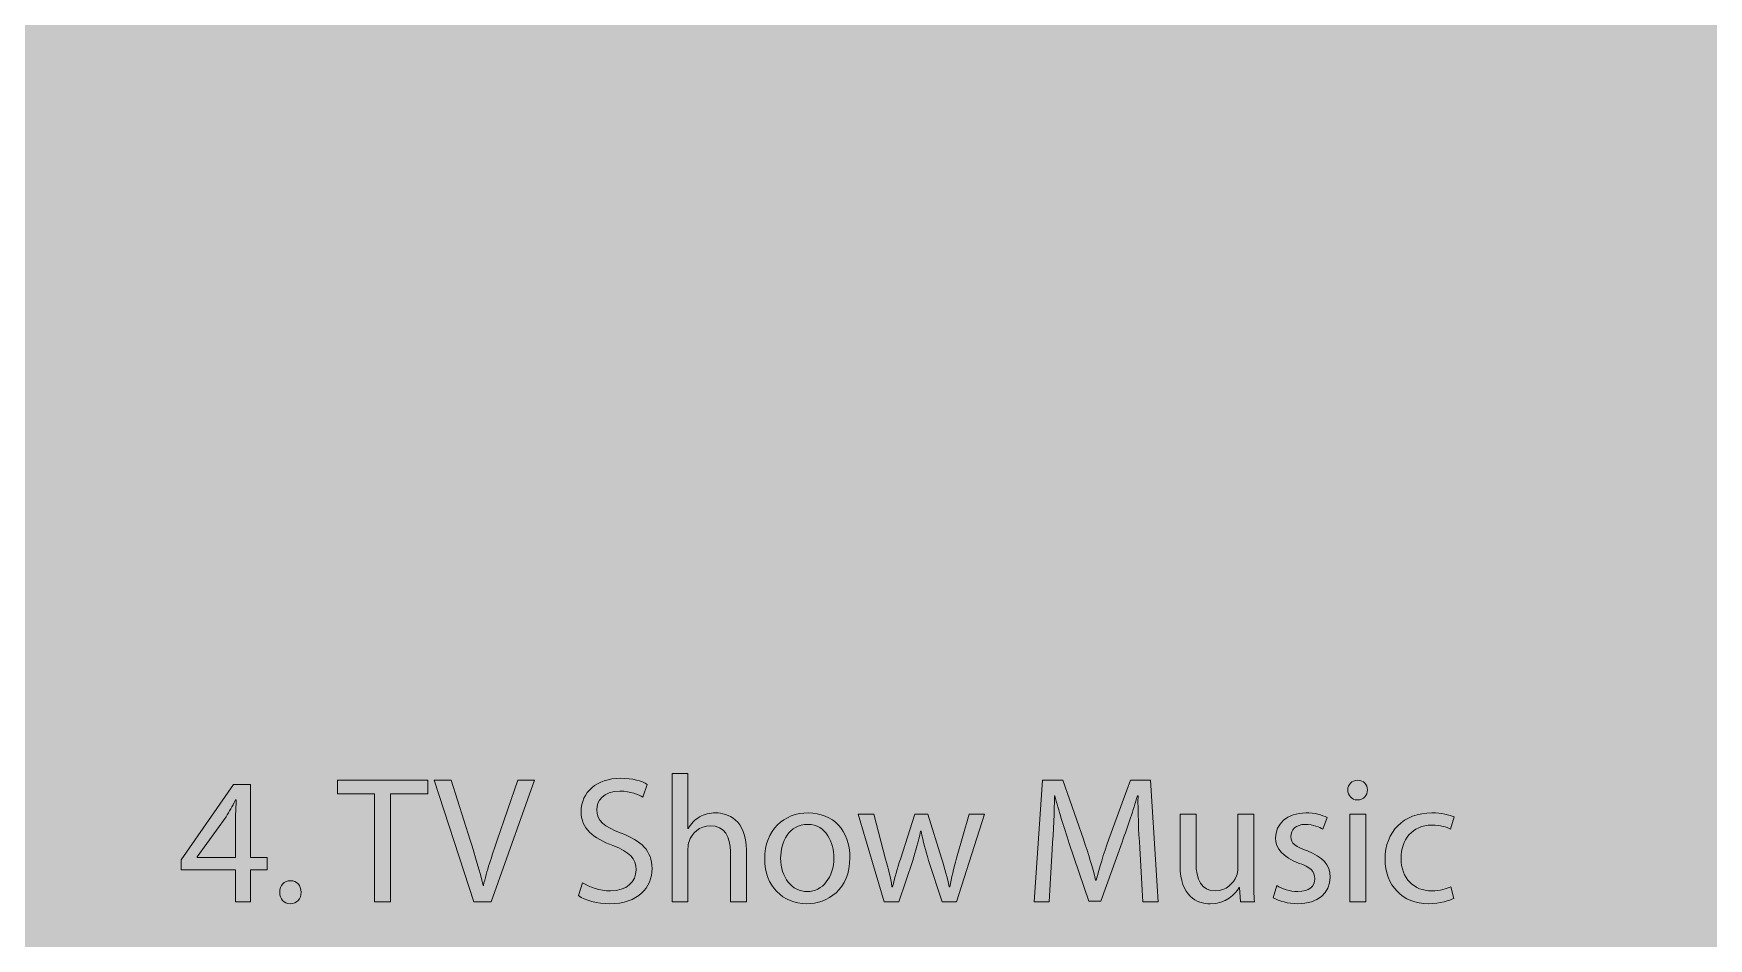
# Model space of a CAD drawing. Header units: centimetres. Extents: x -16.81 to -14.54, y 1.61 to 2.77.
# Drawn here: x -15.5339 to -15.4488, y 2.5138 to 2.5598 of the extents above; entities that cross this region are included whole.
import ezdxf

# ---------------------------------------------------------------- set-up
doc = ezdxf.new("R2010")
doc.units = ezdxf.units.CM
doc.header["$MEASUREMENT"] = 0
doc.layers.add('0TEXT', color=7, linetype='Continuous', lineweight=0)
doc.layers.add('EXP HATCH', color=7, linetype='Continuous', lineweight=0)

# ---------------------------------------------------------------- blocks, each defined once
blk = doc.blocks.new('Block_175')
at = {"layer": '0TEXT', "true_color": 0x333333, "transparency": 33554687}
h = blk.add_hatch(color=250, dxfattribs=at)
h.dxf.hatch_style = 2
edge = h.paths.add_edge_path()
edge.add_spline(control_points=[(-15.5236, 2.517951), (-15.5236, 2.517951), (-15.5236, 2.51995), (-15.5236, 2.51995), (-15.5236, 2.52026), (-15.523583, 2.52057), (-15.523566, 2.52088), (-15.523566, 2.52088), (-15.5236, 2.52088), (-15.5236, 2.52088), (-15.523773, 2.520535), (-15.523928, 2.520294), (-15.524083, 2.520018), (-15.524083, 2.520018), (-15.525547, 2.517986), (-15.525547, 2.517986), (-15.525547, 2.517986), (-15.525547, 2.517951), (-15.525547, 2.517951), (-15.525547, 2.517951), (-15.5236, 2.517951), (-15.5236, 2.517951)], knot_values=[0, 0, 0, 0, 1, 1, 1, 2, 2, 2, 3, 3, 3, 4, 4, 4, 5, 5, 5, 6, 6, 6, 7, 7, 7, 7], degree=3, periodic=0)
edge = h.paths.add_edge_path()
edge.add_spline(control_points=[(-15.5236, 2.515712), (-15.5236, 2.515712), (-15.5236, 2.517331), (-15.5236, 2.517331), (-15.5236, 2.517331), (-15.526356, 2.517331), (-15.526356, 2.517331), (-15.526356, 2.517331), (-15.526356, 2.517848), (-15.526356, 2.517848), (-15.526356, 2.517848), (-15.523704, 2.521672), (-15.523704, 2.521672), (-15.523704, 2.521672), (-15.522842, 2.521672), (-15.522842, 2.521672), (-15.522842, 2.521672), (-15.522842, 2.517951), (-15.522842, 2.517951), (-15.522842, 2.517951), (-15.521998, 2.517951), (-15.521998, 2.517951), (-15.521998, 2.517951), (-15.521998, 2.517331), (-15.521998, 2.517331), (-15.521998, 2.517331), (-15.522842, 2.517331), (-15.522842, 2.517331), (-15.522842, 2.517331), (-15.522842, 2.515712), (-15.522842, 2.515712), (-15.522842, 2.515712), (-15.5236, 2.515712), (-15.5236, 2.515712)], knot_values=[0, 0, 0, 0, 1, 1, 1, 2, 2, 2, 3, 3, 3, 4, 4, 4, 5, 5, 5, 6, 6, 6, 7, 7, 7, 8, 8, 8, 9, 9, 9, 10, 10, 10, 11, 11, 11, 11], degree=3, periodic=0)
h = blk.add_hatch(color=250, dxfattribs=at)
h.dxf.hatch_style = 2
edge = h.paths.add_edge_path()
edge.add_spline(control_points=[(-15.516555, 2.52119), (-15.516555, 2.52119), (-15.518433, 2.52119), (-15.518433, 2.52119), (-15.518433, 2.52119), (-15.518433, 2.521879), (-15.518433, 2.521879), (-15.518433, 2.521879), (-15.513851, 2.521879), (-15.513851, 2.521879), (-15.513851, 2.521879), (-15.513851, 2.52119), (-15.513851, 2.52119), (-15.513851, 2.52119), (-15.515745, 2.52119), (-15.515745, 2.52119), (-15.515745, 2.52119), (-15.515745, 2.515712), (-15.515745, 2.515712), (-15.515745, 2.515712), (-15.516555, 2.515712), (-15.516555, 2.515712), (-15.516555, 2.515712), (-15.516555, 2.52119), (-15.516555, 2.52119)], knot_values=[0, 0, 0, 0, 1, 1, 1, 2, 2, 2, 3, 3, 3, 4, 4, 4, 5, 5, 5, 6, 6, 6, 7, 7, 7, 8, 8, 8, 8], degree=3, periodic=0)
h = blk.add_hatch(color=250, dxfattribs=at)
h.dxf.hatch_style = 2
edge = h.paths.add_edge_path()
edge.add_spline(control_points=[(-15.511508, 2.515712), (-15.511508, 2.515712), (-15.513523, 2.521879), (-15.513523, 2.521879), (-15.513523, 2.521879), (-15.512662, 2.521879), (-15.512662, 2.521879), (-15.512662, 2.521879), (-15.511697, 2.518847), (-15.511697, 2.518847), (-15.511439, 2.51802), (-15.511198, 2.517262), (-15.511043, 2.516539), (-15.511043, 2.516539), (-15.511026, 2.516539), (-15.511026, 2.516539), (-15.510853, 2.517262), (-15.510595, 2.51802), (-15.510319, 2.518847), (-15.510319, 2.518847), (-15.509269, 2.521879), (-15.509269, 2.521879), (-15.509269, 2.521879), (-15.508425, 2.521879), (-15.508425, 2.521879), (-15.508425, 2.521879), (-15.510629, 2.515712), (-15.510629, 2.515712), (-15.510629, 2.515712), (-15.511508, 2.515712), (-15.511508, 2.515712)], knot_values=[0, 0, 0, 0, 1, 1, 1, 2, 2, 2, 3, 3, 3, 4, 4, 4, 5, 5, 5, 6, 6, 6, 7, 7, 7, 8, 8, 8, 9, 9, 9, 10, 10, 10, 10], degree=3, periodic=0)
h = blk.add_hatch(color=250, dxfattribs=at)
h.dxf.hatch_style = 2
edge = h.paths.add_edge_path()
edge.add_spline(control_points=[(-15.505996, 2.516677), (-15.505634, 2.51647), (-15.505117, 2.516263), (-15.504566, 2.516263), (-15.503757, 2.516263), (-15.503274, 2.516711), (-15.503274, 2.517331), (-15.503274, 2.517917), (-15.503601, 2.518227), (-15.504446, 2.518572), (-15.505445, 2.518916), (-15.506065, 2.519433), (-15.506065, 2.520294), (-15.506065, 2.521259), (-15.505272, 2.521982), (-15.504067, 2.521982), (-15.503446, 2.521982), (-15.502981, 2.521844), (-15.502706, 2.521672), (-15.502706, 2.521672), (-15.50293, 2.521018), (-15.50293, 2.521018), (-15.503136, 2.521155), (-15.50355, 2.521328), (-15.504101, 2.521328), (-15.504945, 2.521328), (-15.505272, 2.520811), (-15.505272, 2.520397), (-15.505272, 2.519812), (-15.504893, 2.519536), (-15.504032, 2.519192), (-15.502999, 2.518813), (-15.502465, 2.518296), (-15.502465, 2.5174), (-15.502465, 2.516436), (-15.503171, 2.515609), (-15.504618, 2.515609), (-15.505221, 2.515609), (-15.505875, 2.515781), (-15.506203, 2.516022), (-15.506203, 2.516022), (-15.505996, 2.516677), (-15.505996, 2.516677)], knot_values=[0, 0, 0, 0, 1, 1, 1, 2, 2, 2, 3, 3, 3, 4, 4, 4, 5, 5, 5, 6, 6, 6, 7, 7, 7, 8, 8, 8, 9, 9, 9, 10, 10, 10, 11, 11, 11, 12, 12, 12, 13, 13, 13, 14, 14, 14, 14], degree=3, periodic=0)
h = blk.add_hatch(color=250, dxfattribs=at)
h.dxf.hatch_style = 2
edge = h.paths.add_edge_path()
edge.add_spline(control_points=[(-15.501448, 2.522223), (-15.501448, 2.522223), (-15.500639, 2.522223), (-15.500639, 2.522223), (-15.500639, 2.522223), (-15.500639, 2.519433), (-15.500639, 2.519433), (-15.500639, 2.519433), (-15.500621, 2.519433), (-15.500621, 2.519433), (-15.500501, 2.519674), (-15.500294, 2.519881), (-15.500053, 2.520018), (-15.499812, 2.520156), (-15.499536, 2.520225), (-15.499226, 2.520225), (-15.498641, 2.520225), (-15.497676, 2.519881), (-15.497676, 2.51833), (-15.497676, 2.51833), (-15.497676, 2.515712), (-15.497676, 2.515712), (-15.497676, 2.515712), (-15.498486, 2.515712), (-15.498486, 2.515712), (-15.498486, 2.515712), (-15.498486, 2.518261), (-15.498486, 2.518261), (-15.498486, 2.518985), (-15.498761, 2.519571), (-15.499519, 2.519571), (-15.500036, 2.519571), (-15.500449, 2.519192), (-15.500587, 2.518778), (-15.500639, 2.518675), (-15.500639, 2.518537), (-15.500639, 2.518399), (-15.500639, 2.518399), (-15.500639, 2.515712), (-15.500639, 2.515712), (-15.500639, 2.515712), (-15.501448, 2.515712), (-15.501448, 2.515712), (-15.501448, 2.515712), (-15.501448, 2.522223), (-15.501448, 2.522223)], knot_values=[0, 0, 0, 0, 1, 1, 1, 2, 2, 2, 3, 3, 3, 4, 4, 4, 5, 5, 5, 6, 6, 6, 7, 7, 7, 8, 8, 8, 9, 9, 9, 10, 10, 10, 11, 11, 11, 12, 12, 12, 13, 13, 13, 14, 14, 14, 15, 15, 15, 15], degree=3, periodic=0)
h = blk.add_hatch(color=250, dxfattribs=at)
h.dxf.hatch_style = 2
edge = h.paths.add_edge_path()
edge.add_spline(control_points=[(-15.477712, 2.518434), (-15.477763, 2.519295), (-15.477815, 2.520329), (-15.477798, 2.521086), (-15.477798, 2.521086), (-15.477832, 2.521086), (-15.477832, 2.521086), (-15.478039, 2.520363), (-15.478297, 2.519605), (-15.478607, 2.518744), (-15.478607, 2.518744), (-15.479693, 2.515747), (-15.479693, 2.515747), (-15.479693, 2.515747), (-15.480295, 2.515747), (-15.480295, 2.515747), (-15.480295, 2.515747), (-15.481294, 2.518675), (-15.481294, 2.518675), (-15.481587, 2.519571), (-15.481828, 2.520363), (-15.482018, 2.521086), (-15.482018, 2.521086), (-15.482035, 2.521086), (-15.482035, 2.521086), (-15.482052, 2.520329), (-15.482087, 2.519295), (-15.482156, 2.518365), (-15.482156, 2.518365), (-15.482311, 2.515712), (-15.482311, 2.515712), (-15.482311, 2.515712), (-15.483069, 2.515712), (-15.483069, 2.515712), (-15.483069, 2.515712), (-15.482638, 2.521879), (-15.482638, 2.521879), (-15.482638, 2.521879), (-15.481622, 2.521879), (-15.481622, 2.521879), (-15.481622, 2.521879), (-15.480571, 2.518882), (-15.480571, 2.518882), (-15.480313, 2.518124), (-15.480106, 2.517469), (-15.479951, 2.516815), (-15.479951, 2.516815), (-15.479916, 2.516815), (-15.479916, 2.516815), (-15.479761, 2.517435), (-15.479555, 2.518124), (-15.479279, 2.518882), (-15.479279, 2.518882), (-15.478177, 2.521879), (-15.478177, 2.521879), (-15.478177, 2.521879), (-15.47716, 2.521879), (-15.47716, 2.521879), (-15.47716, 2.521879), (-15.476781, 2.515712), (-15.476781, 2.515712), (-15.476781, 2.515712), (-15.477557, 2.515712), (-15.477557, 2.515712), (-15.477557, 2.515712), (-15.477712, 2.518434), (-15.477712, 2.518434)], knot_values=[0, 0, 0, 0, 1, 1, 1, 2, 2, 2, 3, 3, 3, 4, 4, 4, 5, 5, 5, 6, 6, 6, 7, 7, 7, 8, 8, 8, 9, 9, 9, 10, 10, 10, 11, 11, 11, 12, 12, 12, 13, 13, 13, 14, 14, 14, 15, 15, 15, 16, 16, 16, 17, 17, 17, 18, 18, 18, 19, 19, 19, 20, 20, 20, 21, 21, 21, 22, 22, 22, 22], degree=3, periodic=0)
h = blk.add_hatch(color=250, dxfattribs=at)
h.dxf.hatch_style = 2
edge = h.paths.add_edge_path()
edge.add_spline(control_points=[(-15.467049, 2.515712), (-15.467049, 2.515712), (-15.467049, 2.520156), (-15.467049, 2.520156), (-15.467049, 2.520156), (-15.466239, 2.520156), (-15.466239, 2.520156), (-15.466239, 2.520156), (-15.466239, 2.515712), (-15.466239, 2.515712), (-15.466239, 2.515712), (-15.467049, 2.515712), (-15.467049, 2.515712)], knot_values=[0, 0, 0, 0, 1, 1, 1, 2, 2, 2, 3, 3, 3, 4, 4, 4, 4], degree=3, periodic=0)
edge = h.paths.add_edge_path()
edge.add_spline(control_points=[(-15.466153, 2.521396), (-15.466153, 2.521121), (-15.466343, 2.52088), (-15.46667, 2.52088), (-15.466946, 2.52088), (-15.467152, 2.521121), (-15.467152, 2.521396), (-15.467152, 2.521672), (-15.466946, 2.521879), (-15.466653, 2.521879), (-15.466343, 2.521879), (-15.466153, 2.521672), (-15.466153, 2.521396)], knot_values=[0, 0, 0, 0, 1, 1, 1, 2, 2, 2, 3, 3, 3, 4, 4, 4, 4], degree=3, periodic=0)
h = blk.add_hatch(color=250, dxfattribs=at)
h.dxf.hatch_style = 2
edge = h.paths.add_edge_path()
edge.add_spline(control_points=[(-15.495936, 2.517917), (-15.495936, 2.516952), (-15.495368, 2.516229), (-15.494575, 2.516229), (-15.493817, 2.516229), (-15.493232, 2.516952), (-15.493232, 2.517951), (-15.493232, 2.518675), (-15.493611, 2.519639), (-15.494558, 2.519639), (-15.495523, 2.519639), (-15.495936, 2.518744), (-15.495936, 2.517917)], knot_values=[0, 0, 0, 0, 1, 1, 1, 2, 2, 2, 3, 3, 3, 4, 4, 4, 4], degree=3, periodic=0)
edge = h.paths.add_edge_path()
edge.add_spline(control_points=[(-15.492422, 2.517951), (-15.492422, 2.516332), (-15.493542, 2.515609), (-15.494627, 2.515609), (-15.495816, 2.515609), (-15.496746, 2.516504), (-15.496746, 2.517882), (-15.496746, 2.519364), (-15.495764, 2.520225), (-15.494541, 2.520225), (-15.493266, 2.520225), (-15.492422, 2.519329), (-15.492422, 2.517951)], knot_values=[0, 0, 0, 0, 1, 1, 1, 2, 2, 2, 3, 3, 3, 4, 4, 4, 4], degree=3, periodic=0)
h = blk.add_hatch(color=250, dxfattribs=at)
h.dxf.hatch_style = 2
edge = h.paths.add_edge_path()
edge.add_spline(control_points=[(-15.491199, 2.520156), (-15.491199, 2.520156), (-15.490613, 2.517882), (-15.490613, 2.517882), (-15.490476, 2.5174), (-15.490355, 2.516952), (-15.490286, 2.51647), (-15.490286, 2.51647), (-15.490252, 2.51647), (-15.490252, 2.51647), (-15.490148, 2.516918), (-15.490011, 2.5174), (-15.489856, 2.517882), (-15.489856, 2.517882), (-15.489132, 2.520156), (-15.489132, 2.520156), (-15.489132, 2.520156), (-15.48846, 2.520156), (-15.48846, 2.520156), (-15.48846, 2.520156), (-15.487771, 2.517917), (-15.487771, 2.517917), (-15.487599, 2.5174), (-15.487478, 2.516918), (-15.487375, 2.51647), (-15.487375, 2.51647), (-15.487358, 2.51647), (-15.487358, 2.51647), (-15.487272, 2.516918), (-15.487151, 2.5174), (-15.487013, 2.517917), (-15.487013, 2.517917), (-15.486376, 2.520156), (-15.486376, 2.520156), (-15.486376, 2.520156), (-15.485584, 2.520156), (-15.485584, 2.520156), (-15.485584, 2.520156), (-15.487013, 2.515712), (-15.487013, 2.515712), (-15.487013, 2.515712), (-15.487737, 2.515712), (-15.487737, 2.515712), (-15.487737, 2.515712), (-15.488426, 2.517814), (-15.488426, 2.517814), (-15.488581, 2.51833), (-15.488701, 2.518744), (-15.488805, 2.519295), (-15.488805, 2.519295), (-15.488839, 2.519295), (-15.488839, 2.519295), (-15.488943, 2.518744), (-15.48908, 2.518296), (-15.489235, 2.517814), (-15.489235, 2.517814), (-15.489942, 2.515712), (-15.489942, 2.515712), (-15.489942, 2.515712), (-15.490682, 2.515712), (-15.490682, 2.515712), (-15.490682, 2.515712), (-15.492009, 2.520156), (-15.492009, 2.520156), (-15.492009, 2.520156), (-15.491199, 2.520156), (-15.491199, 2.520156)], knot_values=[0, 0, 0, 0, 1, 1, 1, 2, 2, 2, 3, 3, 3, 4, 4, 4, 5, 5, 5, 6, 6, 6, 7, 7, 7, 8, 8, 8, 9, 9, 9, 10, 10, 10, 11, 11, 11, 12, 12, 12, 13, 13, 13, 14, 14, 14, 15, 15, 15, 16, 16, 16, 17, 17, 17, 18, 18, 18, 19, 19, 19, 20, 20, 20, 21, 21, 21, 22, 22, 22, 22], degree=3, periodic=0)
h = blk.add_hatch(color=250, dxfattribs=at)
h.dxf.hatch_style = 2
edge = h.paths.add_edge_path()
edge.add_spline(control_points=[(-15.471924, 2.516918), (-15.471924, 2.51647), (-15.471924, 2.516057), (-15.471889, 2.515712), (-15.471889, 2.515712), (-15.472596, 2.515712), (-15.472596, 2.515712), (-15.472596, 2.515712), (-15.472647, 2.516436), (-15.472647, 2.516436), (-15.472647, 2.516436), (-15.472665, 2.516436), (-15.472665, 2.516436), (-15.472871, 2.516091), (-15.473336, 2.515609), (-15.474129, 2.515609), (-15.474818, 2.515609), (-15.475662, 2.515988), (-15.475662, 2.517538), (-15.475662, 2.517538), (-15.475662, 2.520156), (-15.475662, 2.520156), (-15.475662, 2.520156), (-15.474852, 2.520156), (-15.474852, 2.520156), (-15.474852, 2.520156), (-15.474852, 2.517676), (-15.474852, 2.517676), (-15.474852, 2.516849), (-15.474594, 2.516263), (-15.47387, 2.516263), (-15.473319, 2.516263), (-15.472957, 2.516642), (-15.472802, 2.517021), (-15.472751, 2.517125), (-15.472733, 2.517262), (-15.472733, 2.517435), (-15.472733, 2.517435), (-15.472733, 2.520156), (-15.472733, 2.520156), (-15.472733, 2.520156), (-15.471924, 2.520156), (-15.471924, 2.520156), (-15.471924, 2.520156), (-15.471924, 2.516918), (-15.471924, 2.516918)], knot_values=[0, 0, 0, 0, 1, 1, 1, 2, 2, 2, 3, 3, 3, 4, 4, 4, 5, 5, 5, 6, 6, 6, 7, 7, 7, 8, 8, 8, 9, 9, 9, 10, 10, 10, 11, 11, 11, 12, 12, 12, 13, 13, 13, 14, 14, 14, 15, 15, 15, 15], degree=3, periodic=0)
h = blk.add_hatch(color=250, dxfattribs=at)
h.dxf.hatch_style = 2
edge = h.paths.add_edge_path()
edge.add_spline(control_points=[(-15.470752, 2.516539), (-15.470511, 2.516367), (-15.470081, 2.516229), (-15.469685, 2.516229), (-15.469099, 2.516229), (-15.468823, 2.516504), (-15.468823, 2.516883), (-15.468823, 2.517262), (-15.469047, 2.517469), (-15.46965, 2.517676), (-15.470442, 2.517986), (-15.470821, 2.518399), (-15.470821, 2.51895), (-15.470821, 2.519639), (-15.470236, 2.520225), (-15.469288, 2.520225), (-15.46884, 2.520225), (-15.468444, 2.520122), (-15.468203, 2.519984), (-15.468203, 2.519984), (-15.46841, 2.519398), (-15.46841, 2.519398), (-15.468582, 2.519502), (-15.468892, 2.519639), (-15.469306, 2.519639), (-15.469788, 2.519639), (-15.470046, 2.519364), (-15.470046, 2.519019), (-15.470046, 2.518675), (-15.469788, 2.518503), (-15.469202, 2.518296), (-15.468444, 2.517986), (-15.468048, 2.517607), (-15.468048, 2.516952), (-15.468048, 2.51616), (-15.468651, 2.515609), (-15.469702, 2.515609), (-15.470184, 2.515609), (-15.470632, 2.515747), (-15.470942, 2.515919), (-15.470942, 2.515919), (-15.470752, 2.516539), (-15.470752, 2.516539)], knot_values=[0, 0, 0, 0, 1, 1, 1, 2, 2, 2, 3, 3, 3, 4, 4, 4, 5, 5, 5, 6, 6, 6, 7, 7, 7, 8, 8, 8, 9, 9, 9, 10, 10, 10, 11, 11, 11, 12, 12, 12, 13, 13, 13, 14, 14, 14, 14], degree=3, periodic=0)
h = blk.add_hatch(color=250, dxfattribs=at)
h.dxf.hatch_style = 2
edge = h.paths.add_edge_path()
edge.add_spline(control_points=[(-15.461778, 2.515884), (-15.461985, 2.515781), (-15.46245, 2.515609), (-15.463053, 2.515609), (-15.464379, 2.515609), (-15.465258, 2.516539), (-15.465258, 2.517882), (-15.465258, 2.519261), (-15.464327, 2.520225), (-15.46288, 2.520225), (-15.462398, 2.520225), (-15.461985, 2.520122), (-15.461761, 2.520018), (-15.461761, 2.520018), (-15.461933, 2.519398), (-15.461933, 2.519398), (-15.46214, 2.519502), (-15.462433, 2.519605), (-15.46288, 2.519605), (-15.463897, 2.519605), (-15.464448, 2.518847), (-15.464448, 2.517917), (-15.464448, 2.516883), (-15.463776, 2.516263), (-15.462898, 2.516263), (-15.46245, 2.516263), (-15.46214, 2.516367), (-15.461916, 2.51647), (-15.461916, 2.51647), (-15.461778, 2.515884), (-15.461778, 2.515884)], knot_values=[0, 0, 0, 0, 1, 1, 1, 2, 2, 2, 3, 3, 3, 4, 4, 4, 5, 5, 5, 6, 6, 6, 7, 7, 7, 8, 8, 8, 9, 9, 9, 10, 10, 10, 10], degree=3, periodic=0)
h = blk.add_hatch(color=250, dxfattribs=at)
h.dxf.hatch_style = 2
edge = h.paths.add_edge_path()
edge.add_spline(control_points=[(-15.521361, 2.516194), (-15.521361, 2.516539), (-15.521137, 2.51678), (-15.52081, 2.51678), (-15.5205, 2.51678), (-15.520276, 2.516539), (-15.520276, 2.516194), (-15.520276, 2.51585), (-15.520482, 2.515609), (-15.520827, 2.515609), (-15.521154, 2.515609), (-15.521361, 2.51585), (-15.521361, 2.516194)], knot_values=[0, 0, 0, 0, 1, 1, 1, 2, 2, 2, 3, 3, 3, 4, 4, 4, 4], degree=3, periodic=0)
at = {"layer": '0TEXT'}
for points, knots in [([(-15.5236, 2.515712), (-15.5236, 2.515712), (-15.5236, 2.517331), (-15.5236, 2.517331), (-15.5236, 2.517331), (-15.526356, 2.517331), (-15.526356, 2.517331), (-15.526356, 2.517331), (-15.526356, 2.517848), (-15.526356, 2.517848), (-15.526356, 2.517848), (-15.523704, 2.521672), (-15.523704, 2.521672), (-15.523704, 2.521672), (-15.522842, 2.521672), (-15.522842, 2.521672), (-15.522842, 2.521672), (-15.522842, 2.517951), (-15.522842, 2.517951), (-15.522842, 2.517951), (-15.521998, 2.517951), (-15.521998, 2.517951), (-15.521998, 2.517951), (-15.521998, 2.517331), (-15.521998, 2.517331), (-15.521998, 2.517331), (-15.522842, 2.517331), (-15.522842, 2.517331), (-15.522842, 2.517331), (-15.522842, 2.515712), (-15.522842, 2.515712), (-15.522842, 2.515712), (-15.5236, 2.515712), (-15.5236, 2.515712)], [0, 0, 0, 0, 1, 1, 1, 2, 2, 2, 3, 3, 3, 4, 4, 4, 5, 5, 5, 6, 6, 6, 7, 7, 7, 8, 8, 8, 9, 9, 9, 10, 10, 10, 11, 11, 11, 11]), ([(-15.516555, 2.52119), (-15.516555, 2.52119), (-15.518433, 2.52119), (-15.518433, 2.52119), (-15.518433, 2.52119), (-15.518433, 2.521879), (-15.518433, 2.521879), (-15.518433, 2.521879), (-15.513851, 2.521879), (-15.513851, 2.521879), (-15.513851, 2.521879), (-15.513851, 2.52119), (-15.513851, 2.52119), (-15.513851, 2.52119), (-15.515745, 2.52119), (-15.515745, 2.52119), (-15.515745, 2.52119), (-15.515745, 2.515712), (-15.515745, 2.515712), (-15.515745, 2.515712), (-15.516555, 2.515712), (-15.516555, 2.515712), (-15.516555, 2.515712), (-15.516555, 2.52119), (-15.516555, 2.52119)], [0, 0, 0, 0, 1, 1, 1, 2, 2, 2, 3, 3, 3, 4, 4, 4, 5, 5, 5, 6, 6, 6, 7, 7, 7, 8, 8, 8, 8]), ([(-15.511508, 2.515712), (-15.511508, 2.515712), (-15.513523, 2.521879), (-15.513523, 2.521879), (-15.513523, 2.521879), (-15.512662, 2.521879), (-15.512662, 2.521879), (-15.512662, 2.521879), (-15.511697, 2.518847), (-15.511697, 2.518847), (-15.511439, 2.51802), (-15.511198, 2.517262), (-15.511043, 2.516539), (-15.511043, 2.516539), (-15.511026, 2.516539), (-15.511026, 2.516539), (-15.510853, 2.517262), (-15.510595, 2.51802), (-15.510319, 2.518847), (-15.510319, 2.518847), (-15.509269, 2.521879), (-15.509269, 2.521879), (-15.509269, 2.521879), (-15.508425, 2.521879), (-15.508425, 2.521879), (-15.508425, 2.521879), (-15.510629, 2.515712), (-15.510629, 2.515712), (-15.510629, 2.515712), (-15.511508, 2.515712), (-15.511508, 2.515712)], [0, 0, 0, 0, 1, 1, 1, 2, 2, 2, 3, 3, 3, 4, 4, 4, 5, 5, 5, 6, 6, 6, 7, 7, 7, 8, 8, 8, 9, 9, 9, 10, 10, 10, 10]), ([(-15.505996, 2.516677), (-15.505634, 2.51647), (-15.505117, 2.516263), (-15.504566, 2.516263), (-15.503757, 2.516263), (-15.503274, 2.516711), (-15.503274, 2.517331), (-15.503274, 2.517917), (-15.503601, 2.518227), (-15.504446, 2.518572), (-15.505445, 2.518916), (-15.506065, 2.519433), (-15.506065, 2.520294), (-15.506065, 2.521259), (-15.505272, 2.521982), (-15.504067, 2.521982), (-15.503446, 2.521982), (-15.502981, 2.521844), (-15.502706, 2.521672), (-15.502706, 2.521672), (-15.50293, 2.521018), (-15.50293, 2.521018), (-15.503136, 2.521155), (-15.50355, 2.521328), (-15.504101, 2.521328), (-15.504945, 2.521328), (-15.505272, 2.520811), (-15.505272, 2.520397), (-15.505272, 2.519812), (-15.504893, 2.519536), (-15.504032, 2.519192), (-15.502999, 2.518813), (-15.502465, 2.518296), (-15.502465, 2.5174), (-15.502465, 2.516436), (-15.503171, 2.515609), (-15.504618, 2.515609), (-15.505221, 2.515609), (-15.505875, 2.515781), (-15.506203, 2.516022), (-15.506203, 2.516022), (-15.505996, 2.516677), (-15.505996, 2.516677)], [0, 0, 0, 0, 1, 1, 1, 2, 2, 2, 3, 3, 3, 4, 4, 4, 5, 5, 5, 6, 6, 6, 7, 7, 7, 8, 8, 8, 9, 9, 9, 10, 10, 10, 11, 11, 11, 12, 12, 12, 13, 13, 13, 14, 14, 14, 14]), ([(-15.501448, 2.522223), (-15.501448, 2.522223), (-15.500639, 2.522223), (-15.500639, 2.522223), (-15.500639, 2.522223), (-15.500639, 2.519433), (-15.500639, 2.519433), (-15.500639, 2.519433), (-15.500621, 2.519433), (-15.500621, 2.519433), (-15.500501, 2.519674), (-15.500294, 2.519881), (-15.500053, 2.520018), (-15.499812, 2.520156), (-15.499536, 2.520225), (-15.499226, 2.520225), (-15.498641, 2.520225), (-15.497676, 2.519881), (-15.497676, 2.51833), (-15.497676, 2.51833), (-15.497676, 2.515712), (-15.497676, 2.515712), (-15.497676, 2.515712), (-15.498486, 2.515712), (-15.498486, 2.515712), (-15.498486, 2.515712), (-15.498486, 2.518261), (-15.498486, 2.518261), (-15.498486, 2.518985), (-15.498761, 2.519571), (-15.499519, 2.519571), (-15.500036, 2.519571), (-15.500449, 2.519192), (-15.500587, 2.518778), (-15.500639, 2.518675), (-15.500639, 2.518537), (-15.500639, 2.518399), (-15.500639, 2.518399), (-15.500639, 2.515712), (-15.500639, 2.515712), (-15.500639, 2.515712), (-15.501448, 2.515712), (-15.501448, 2.515712), (-15.501448, 2.515712), (-15.501448, 2.522223), (-15.501448, 2.522223)], [0, 0, 0, 0, 1, 1, 1, 2, 2, 2, 3, 3, 3, 4, 4, 4, 5, 5, 5, 6, 6, 6, 7, 7, 7, 8, 8, 8, 9, 9, 9, 10, 10, 10, 11, 11, 11, 12, 12, 12, 13, 13, 13, 14, 14, 14, 15, 15, 15, 15]), ([(-15.477712, 2.518434), (-15.477763, 2.519295), (-15.477815, 2.520329), (-15.477798, 2.521086), (-15.477798, 2.521086), (-15.477832, 2.521086), (-15.477832, 2.521086), (-15.478039, 2.520363), (-15.478297, 2.519605), (-15.478607, 2.518744), (-15.478607, 2.518744), (-15.479693, 2.515747), (-15.479693, 2.515747), (-15.479693, 2.515747), (-15.480295, 2.515747), (-15.480295, 2.515747), (-15.480295, 2.515747), (-15.481294, 2.518675), (-15.481294, 2.518675), (-15.481587, 2.519571), (-15.481828, 2.520363), (-15.482018, 2.521086), (-15.482018, 2.521086), (-15.482035, 2.521086), (-15.482035, 2.521086), (-15.482052, 2.520329), (-15.482087, 2.519295), (-15.482156, 2.518365), (-15.482156, 2.518365), (-15.482311, 2.515712), (-15.482311, 2.515712), (-15.482311, 2.515712), (-15.483069, 2.515712), (-15.483069, 2.515712), (-15.483069, 2.515712), (-15.482638, 2.521879), (-15.482638, 2.521879), (-15.482638, 2.521879), (-15.481622, 2.521879), (-15.481622, 2.521879), (-15.481622, 2.521879), (-15.480571, 2.518882), (-15.480571, 2.518882), (-15.480313, 2.518124), (-15.480106, 2.517469), (-15.479951, 2.516815), (-15.479951, 2.516815), (-15.479916, 2.516815), (-15.479916, 2.516815), (-15.479761, 2.517435), (-15.479555, 2.518124), (-15.479279, 2.518882), (-15.479279, 2.518882), (-15.478177, 2.521879), (-15.478177, 2.521879), (-15.478177, 2.521879), (-15.47716, 2.521879), (-15.47716, 2.521879), (-15.47716, 2.521879), (-15.476781, 2.515712), (-15.476781, 2.515712), (-15.476781, 2.515712), (-15.477557, 2.515712), (-15.477557, 2.515712), (-15.477557, 2.515712), (-15.477712, 2.518434), (-15.477712, 2.518434)], [0, 0, 0, 0, 1, 1, 1, 2, 2, 2, 3, 3, 3, 4, 4, 4, 5, 5, 5, 6, 6, 6, 7, 7, 7, 8, 8, 8, 9, 9, 9, 10, 10, 10, 11, 11, 11, 12, 12, 12, 13, 13, 13, 14, 14, 14, 15, 15, 15, 16, 16, 16, 17, 17, 17, 18, 18, 18, 19, 19, 19, 20, 20, 20, 21, 21, 21, 22, 22, 22, 22]), ([(-15.466153, 2.521396), (-15.466153, 2.521121), (-15.466343, 2.52088), (-15.46667, 2.52088), (-15.466946, 2.52088), (-15.467152, 2.521121), (-15.467152, 2.521396), (-15.467152, 2.521672), (-15.466946, 2.521879), (-15.466653, 2.521879), (-15.466343, 2.521879), (-15.466153, 2.521672), (-15.466153, 2.521396)], [0, 0, 0, 0, 1, 1, 1, 2, 2, 2, 3, 3, 3, 4, 4, 4, 4]), ([(-15.5236, 2.517951), (-15.5236, 2.517951), (-15.5236, 2.51995), (-15.5236, 2.51995), (-15.5236, 2.52026), (-15.523583, 2.52057), (-15.523566, 2.52088), (-15.523566, 2.52088), (-15.5236, 2.52088), (-15.5236, 2.52088), (-15.523773, 2.520535), (-15.523928, 2.520294), (-15.524083, 2.520018), (-15.524083, 2.520018), (-15.525547, 2.517986), (-15.525547, 2.517986), (-15.525547, 2.517986), (-15.525547, 2.517951), (-15.525547, 2.517951), (-15.525547, 2.517951), (-15.5236, 2.517951), (-15.5236, 2.517951)], [0, 0, 0, 0, 1, 1, 1, 2, 2, 2, 3, 3, 3, 4, 4, 4, 5, 5, 5, 6, 6, 6, 7, 7, 7, 7]), ([(-15.492422, 2.517951), (-15.492422, 2.516332), (-15.493542, 2.515609), (-15.494627, 2.515609), (-15.495816, 2.515609), (-15.496746, 2.516504), (-15.496746, 2.517882), (-15.496746, 2.519364), (-15.495764, 2.520225), (-15.494541, 2.520225), (-15.493266, 2.520225), (-15.492422, 2.519329), (-15.492422, 2.517951)], [0, 0, 0, 0, 1, 1, 1, 2, 2, 2, 3, 3, 3, 4, 4, 4, 4]), ([(-15.491199, 2.520156), (-15.491199, 2.520156), (-15.490613, 2.517882), (-15.490613, 2.517882), (-15.490476, 2.5174), (-15.490355, 2.516952), (-15.490286, 2.51647), (-15.490286, 2.51647), (-15.490252, 2.51647), (-15.490252, 2.51647), (-15.490148, 2.516918), (-15.490011, 2.5174), (-15.489856, 2.517882), (-15.489856, 2.517882), (-15.489132, 2.520156), (-15.489132, 2.520156), (-15.489132, 2.520156), (-15.48846, 2.520156), (-15.48846, 2.520156), (-15.48846, 2.520156), (-15.487771, 2.517917), (-15.487771, 2.517917), (-15.487599, 2.5174), (-15.487478, 2.516918), (-15.487375, 2.51647), (-15.487375, 2.51647), (-15.487358, 2.51647), (-15.487358, 2.51647), (-15.487272, 2.516918), (-15.487151, 2.5174), (-15.487013, 2.517917), (-15.487013, 2.517917), (-15.486376, 2.520156), (-15.486376, 2.520156), (-15.486376, 2.520156), (-15.485584, 2.520156), (-15.485584, 2.520156), (-15.485584, 2.520156), (-15.487013, 2.515712), (-15.487013, 2.515712), (-15.487013, 2.515712), (-15.487737, 2.515712), (-15.487737, 2.515712), (-15.487737, 2.515712), (-15.488426, 2.517814), (-15.488426, 2.517814), (-15.488581, 2.51833), (-15.488701, 2.518744), (-15.488805, 2.519295), (-15.488805, 2.519295), (-15.488839, 2.519295), (-15.488839, 2.519295), (-15.488943, 2.518744), (-15.48908, 2.518296), (-15.489235, 2.517814), (-15.489235, 2.517814), (-15.489942, 2.515712), (-15.489942, 2.515712), (-15.489942, 2.515712), (-15.490682, 2.515712), (-15.490682, 2.515712), (-15.490682, 2.515712), (-15.492009, 2.520156), (-15.492009, 2.520156), (-15.492009, 2.520156), (-15.491199, 2.520156), (-15.491199, 2.520156)], [0, 0, 0, 0, 1, 1, 1, 2, 2, 2, 3, 3, 3, 4, 4, 4, 5, 5, 5, 6, 6, 6, 7, 7, 7, 8, 8, 8, 9, 9, 9, 10, 10, 10, 11, 11, 11, 12, 12, 12, 13, 13, 13, 14, 14, 14, 15, 15, 15, 16, 16, 16, 17, 17, 17, 18, 18, 18, 19, 19, 19, 20, 20, 20, 21, 21, 21, 22, 22, 22, 22]), ([(-15.471924, 2.516918), (-15.471924, 2.51647), (-15.471924, 2.516057), (-15.471889, 2.515712), (-15.471889, 2.515712), (-15.472596, 2.515712), (-15.472596, 2.515712), (-15.472596, 2.515712), (-15.472647, 2.516436), (-15.472647, 2.516436), (-15.472647, 2.516436), (-15.472665, 2.516436), (-15.472665, 2.516436), (-15.472871, 2.516091), (-15.473336, 2.515609), (-15.474129, 2.515609), (-15.474818, 2.515609), (-15.475662, 2.515988), (-15.475662, 2.517538), (-15.475662, 2.517538), (-15.475662, 2.520156), (-15.475662, 2.520156), (-15.475662, 2.520156), (-15.474852, 2.520156), (-15.474852, 2.520156), (-15.474852, 2.520156), (-15.474852, 2.517676), (-15.474852, 2.517676), (-15.474852, 2.516849), (-15.474594, 2.516263), (-15.47387, 2.516263), (-15.473319, 2.516263), (-15.472957, 2.516642), (-15.472802, 2.517021), (-15.472751, 2.517125), (-15.472733, 2.517262), (-15.472733, 2.517435), (-15.472733, 2.517435), (-15.472733, 2.520156), (-15.472733, 2.520156), (-15.472733, 2.520156), (-15.471924, 2.520156), (-15.471924, 2.520156), (-15.471924, 2.520156), (-15.471924, 2.516918), (-15.471924, 2.516918)], [0, 0, 0, 0, 1, 1, 1, 2, 2, 2, 3, 3, 3, 4, 4, 4, 5, 5, 5, 6, 6, 6, 7, 7, 7, 8, 8, 8, 9, 9, 9, 10, 10, 10, 11, 11, 11, 12, 12, 12, 13, 13, 13, 14, 14, 14, 15, 15, 15, 15]), ([(-15.470752, 2.516539), (-15.470511, 2.516367), (-15.470081, 2.516229), (-15.469685, 2.516229), (-15.469099, 2.516229), (-15.468823, 2.516504), (-15.468823, 2.516883), (-15.468823, 2.517262), (-15.469047, 2.517469), (-15.46965, 2.517676), (-15.470442, 2.517986), (-15.470821, 2.518399), (-15.470821, 2.51895), (-15.470821, 2.519639), (-15.470236, 2.520225), (-15.469288, 2.520225), (-15.46884, 2.520225), (-15.468444, 2.520122), (-15.468203, 2.519984), (-15.468203, 2.519984), (-15.46841, 2.519398), (-15.46841, 2.519398), (-15.468582, 2.519502), (-15.468892, 2.519639), (-15.469306, 2.519639), (-15.469788, 2.519639), (-15.470046, 2.519364), (-15.470046, 2.519019), (-15.470046, 2.518675), (-15.469788, 2.518503), (-15.469202, 2.518296), (-15.468444, 2.517986), (-15.468048, 2.517607), (-15.468048, 2.516952), (-15.468048, 2.51616), (-15.468651, 2.515609), (-15.469702, 2.515609), (-15.470184, 2.515609), (-15.470632, 2.515747), (-15.470942, 2.515919), (-15.470942, 2.515919), (-15.470752, 2.516539), (-15.470752, 2.516539)], [0, 0, 0, 0, 1, 1, 1, 2, 2, 2, 3, 3, 3, 4, 4, 4, 5, 5, 5, 6, 6, 6, 7, 7, 7, 8, 8, 8, 9, 9, 9, 10, 10, 10, 11, 11, 11, 12, 12, 12, 13, 13, 13, 14, 14, 14, 14]), ([(-15.467049, 2.515712), (-15.467049, 2.515712), (-15.467049, 2.520156), (-15.467049, 2.520156), (-15.467049, 2.520156), (-15.466239, 2.520156), (-15.466239, 2.520156), (-15.466239, 2.520156), (-15.466239, 2.515712), (-15.466239, 2.515712), (-15.466239, 2.515712), (-15.467049, 2.515712), (-15.467049, 2.515712)], [0, 0, 0, 0, 1, 1, 1, 2, 2, 2, 3, 3, 3, 4, 4, 4, 4]), ([(-15.461778, 2.515884), (-15.461985, 2.515781), (-15.46245, 2.515609), (-15.463053, 2.515609), (-15.464379, 2.515609), (-15.465258, 2.516539), (-15.465258, 2.517882), (-15.465258, 2.519261), (-15.464327, 2.520225), (-15.46288, 2.520225), (-15.462398, 2.520225), (-15.461985, 2.520122), (-15.461761, 2.520018), (-15.461761, 2.520018), (-15.461933, 2.519398), (-15.461933, 2.519398), (-15.46214, 2.519502), (-15.462433, 2.519605), (-15.46288, 2.519605), (-15.463897, 2.519605), (-15.464448, 2.518847), (-15.464448, 2.517917), (-15.464448, 2.516883), (-15.463776, 2.516263), (-15.462898, 2.516263), (-15.46245, 2.516263), (-15.46214, 2.516367), (-15.461916, 2.51647), (-15.461916, 2.51647), (-15.461778, 2.515884), (-15.461778, 2.515884)], [0, 0, 0, 0, 1, 1, 1, 2, 2, 2, 3, 3, 3, 4, 4, 4, 5, 5, 5, 6, 6, 6, 7, 7, 7, 8, 8, 8, 9, 9, 9, 10, 10, 10, 10]), ([(-15.495936, 2.517917), (-15.495936, 2.516952), (-15.495368, 2.516229), (-15.494575, 2.516229), (-15.493817, 2.516229), (-15.493232, 2.516952), (-15.493232, 2.517951), (-15.493232, 2.518675), (-15.493611, 2.519639), (-15.494558, 2.519639), (-15.495523, 2.519639), (-15.495936, 2.518744), (-15.495936, 2.517917)], [0, 0, 0, 0, 1, 1, 1, 2, 2, 2, 3, 3, 3, 4, 4, 4, 4]), ([(-15.521361, 2.516194), (-15.521361, 2.516539), (-15.521137, 2.51678), (-15.52081, 2.51678), (-15.5205, 2.51678), (-15.520276, 2.516539), (-15.520276, 2.516194), (-15.520276, 2.51585), (-15.520482, 2.515609), (-15.520827, 2.515609), (-15.521154, 2.515609), (-15.521361, 2.51585), (-15.521361, 2.516194)], [0, 0, 0, 0, 1, 1, 1, 2, 2, 2, 3, 3, 3, 4, 4, 4, 4])]:
    blk.add_open_spline(points, degree=3, knots=knots, dxfattribs=at)
blk = doc.blocks.new('Block_174')
at = {"layer": '0TEXT'}
blk.add_blockref('Block_175', (0, 0), dxfattribs=at)

msp = doc.modelspace()

# ---------------------------------------------------------------- hatches: boundary and pattern name
at = {"layer": 'EXP HATCH', "true_color": 0x2776bb, "transparency": 33554687}
h = msp.add_hatch(color=152, dxfattribs=at)
edge = h.paths.add_edge_path()
edge.add_spline(control_points=[(-15.165502, 2.605755), (-15.165502, 2.605755), (-15.377169, 2.605755), (-15.377169, 2.605755), (-15.377169, 2.605755), (-15.377169, 2.429367), (-15.377169, 2.429367), (-15.377169, 2.429367), (-15.165502, 2.429367), (-15.165502, 2.429367), (-15.165502, 2.429367), (-15.165502, 2.605755), (-15.165502, 2.605755)], knot_values=[0, 0, 0, 0, 1, 1, 1, 2, 2, 2, 3, 3, 3, 4, 4, 4, 4], degree=3, periodic=0)
edge = h.paths.add_edge_path()
edge.add_spline(control_points=[(-15.377169, 2.605755), (-15.377169, 2.605755), (-15.588835, 2.605755), (-15.588835, 2.605755), (-15.588835, 2.605755), (-15.588835, 2.429367), (-15.588835, 2.429367), (-15.588835, 2.429367), (-15.377169, 2.429367), (-15.377169, 2.429367), (-15.377169, 2.429367), (-15.377169, 2.605755), (-15.377169, 2.605755)], knot_values=[0, 0, 0, 0, 1, 1, 1, 2, 2, 2, 3, 3, 3, 4, 4, 4, 4], degree=3, periodic=0)
edge.add_line((-15.377169, 2.605755), (-15.377169, 2.605755))
edge = h.paths.add_edge_path()
edge.add_spline(control_points=[(-15.588835, 2.605755), (-15.588835, 2.605755), (-15.800502, 2.605755), (-15.800502, 2.605755), (-15.800502, 2.605755), (-15.800502, 2.429367), (-15.800502, 2.429367), (-15.800502, 2.429367), (-15.588835, 2.429367), (-15.588835, 2.429367), (-15.588835, 2.429367), (-15.588835, 2.605755), (-15.588835, 2.605755)], knot_values=[0, 0, 0, 0, 1, 1, 1, 2, 2, 2, 3, 3, 3, 4, 4, 4, 4], degree=3, periodic=0)
edge.add_line((-15.588835, 2.605755), (-15.588835, 2.605755))

# ---------------------------------------------------------------- linework, layer by layer
at = {"layer": 'EXP HATCH'}
msp.add_open_spline([(-15.377169, 2.605755), (-15.377169, 2.605755), (-15.588835, 2.605755), (-15.588835, 2.605755), (-15.588835, 2.605755), (-15.588835, 2.429367), (-15.588835, 2.429367), (-15.588835, 2.429367), (-15.377169, 2.429367), (-15.377169, 2.429367), (-15.377169, 2.429367), (-15.377169, 2.605755), (-15.377169, 2.605755)], degree=3, knots=[0, 0, 0, 0, 1, 1, 1, 2, 2, 2, 3, 3, 3, 4, 4, 4, 4], dxfattribs=at)

# ---------------------------------------------------------------- block references
at = {"layer": '0TEXT'}
msp.add_blockref('Block_174', (0, 0), dxfattribs=at)

doc.saveas('drawing.dxf')
